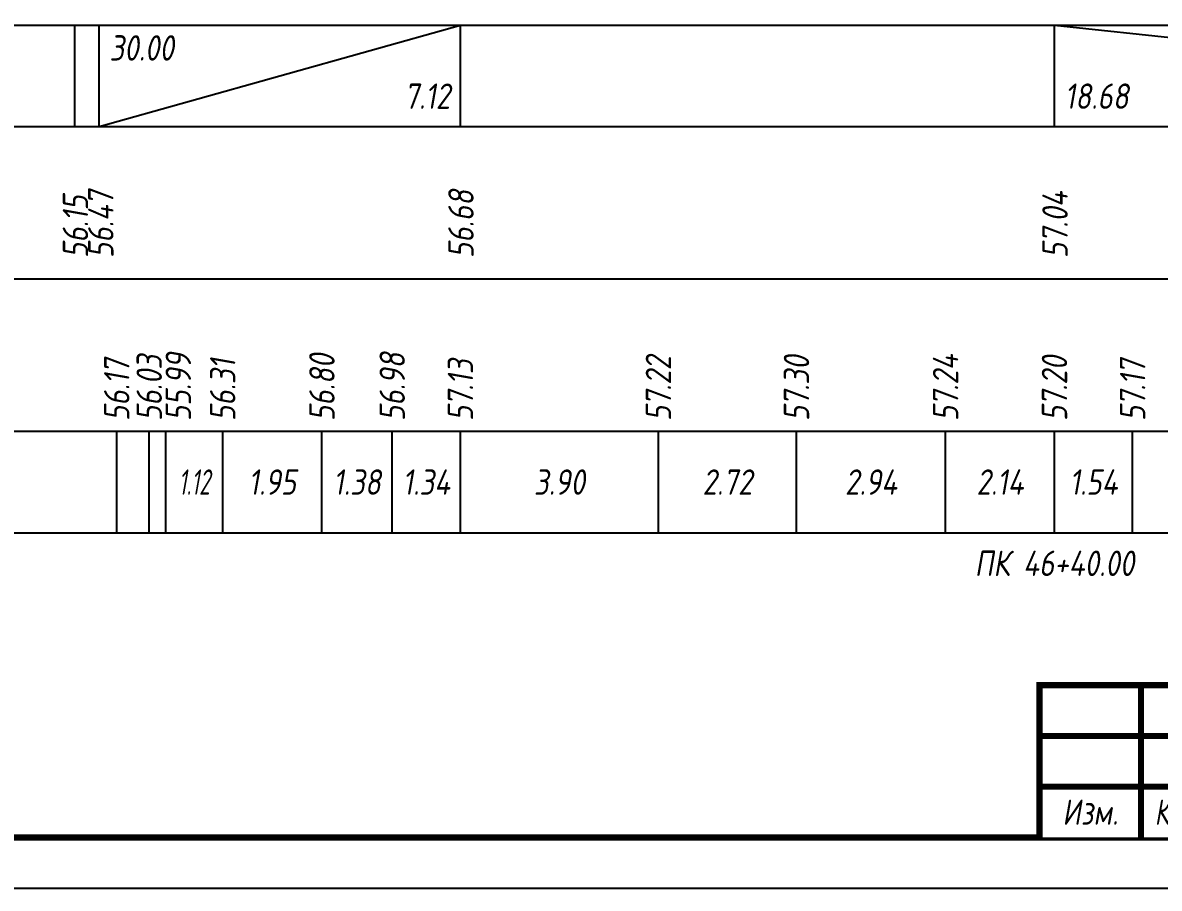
# Model space of a CAD drawing. Extents: x -717 to 1451, y -133302 to 233.
# Drawn here: x 99.8 to 211.7, y -73437.4 to -73352.2 of the extents above; entities that cross this region are included whole.
import ezdxf
from ezdxf.enums import TextEntityAlignment as Align

# ---------------------------------------------------------------- set-up
doc = ezdxf.new("R2010")
doc.units = 0
for name, color, linetype in [('Зарамочное оформление', 7, 'Continuous'), ('Код_510', 7, 'Continuous'), ('Код_516', 1, 'Continuous'), ('Подписи поперечников', 7, 'Continuous'), ('Таблица', 7, 'Continuous')]:
    doc.layers.add(name, color=color, linetype=linetype)
doc.styles.add('М', font='romand.shx', dxfattribs={"width": 0.8, "oblique": 10, "height": 2.5})

# ---------------------------------------------------------------- blocks, each defined once
blk = doc.blocks.new('Штамп')
at = {"linetype": 'Continuous'}
blk.add_wipeout([(199.95, -411.25), (384.95, -411.25), (384.95, -426.25), (199.95, -426.25)], dxfattribs=at).dxf.layer = 'Зарамочное оформление'
at = {"layer": 'Зарамочное оформление', "linetype": 'Continuous', "lineweight": -3, "const_width": 0.6, "flags": 128}
for points in [[(199.95, -426.25), (199.95, -411.25), (384.95, -411.25)], [(209.95, -411.25), (209.95, -426.25)], [(199.95, -416.25), (264.95, -416.25)], [(199.95, -421.25), (264.95, -421.25)]]:
    blk.add_lwpolyline(points, dxfattribs=at)
at = {"layer": 'Зарамочное оформление', "linetype": 'Continuous', "style": 'М', "oblique": 10}
for s, width, p in [('Изм.', 0.8, (204.95, -423.75)), ('Кол.уч.', 0.7, (214.95, -423.75))]:
    blk.add_text(s, height=2.5, dxfattribs=dict(at, width=width)).set_placement(p, align=Align.MIDDLE_CENTER)
blk = doc.blocks.new('шифр')
blk.add_blockref('Штамп', (0, -73066))

msp = doc.modelspace()

# ---------------------------------------------------------------- linework, layer by layer
at = {"flags": 128}
msp.add_lwpolyline([(-30.054, -73437.421), (389.946, -73437.421), (389.946, -73140.421), (-30.054, -73140.421)], close=True, dxfattribs=at)
at = {"const_width": 0.6, "flags": 128}
msp.add_lwpolyline([(-10.054, -73432.421), (384.946, -73432.421), (384.946, -73145.421), (-10.054, -73145.421)], close=True, dxfattribs=at)
at = {"layer": 'Код_510'}
for p, q in [((109.069, -73402.421), (109.069, -73392.421)), ((112.267, -73402.421), (112.267, -73392.421)), ((113.89, -73402.421), (113.89, -73392.421)), ((119.503, -73402.421), (119.503, -73392.421)), ((129.277, -73402.421), (129.277, -73392.421)), ((136.199, -73402.421), (136.199, -73392.421)), ((142.918, -73402.421), (142.918, -73392.421)), ((162.418, -73402.421), (162.418, -73392.421)), ((176.016, -73402.421), (176.016, -73392.421)), ((190.702, -73402.421), (190.702, -73392.421))]:
    msp.add_line(p, q, dxfattribs=at)
at = {"layer": 'Код_516'}
for p, q in [((104.946, -73362.421), (104.946, -73352.421)), ((107.34, -73362.421), (107.34, -73352.421)), ((107.34, -73362.421), (142.918, -73352.421)), ((142.918, -73362.421), (142.918, -73352.421))]:
    msp.add_line(p, q, dxfattribs=at)

# ---------------------------------------------------------------- texts
at = {"layer": 'Код_510', "style": 'М', "oblique": 10, "width": 0.8}
for s, p in [('56.03', (112.267, -73391.421)), ('55.99', (115.13, -73391.421)), ('56.80', (129.277, -73391.421)), ('56.98', (136.199, -73391.421)), ('57.22', (162.418, -73391.421)), ('57.30', (176.016, -73391.421)), ('57.24', (190.702, -73391.421)), ('56.17', (109.069, -73391.421)), ('56.31', (119.503, -73391.421)), ('57.13', (142.918, -73391.421))]:
    msp.add_text(s, height=2.5, rotation=90, dxfattribs=at).set_placement(p, align=Align.MIDDLE_LEFT)
at = {"layer": 'Код_510', "style": 'М', "oblique": 10}
for s, width, p in [('1.12', 0.6, (116.696, -73397.421)), ('1.95', 0.8, (124.39, -73397.421)), ('1.38', 0.8, (132.738, -73397.421)), ('1.34', 0.8, (139.558, -73397.421)), ('3.90', 0.8, (152.668, -73397.421)), ('2.72', 0.8, (169.217, -73397.421)), ('2.94', 0.8, (183.359, -73397.421)), ('2.14', 0.8, (196.064, -73397.421))]:
    msp.add_text(s, height=2.5, dxfattribs=dict(at, width=width)).set_placement(p, align=Align.MIDDLE_CENTER)
at = {"layer": 'Код_516', "style": 'М', "oblique": 10, "width": 0.8}
msp.add_text('30.00', height=2.5, dxfattribs=at).set_placement((108.34, -73353.421), align=Align.TOP_LEFT)
msp.add_text('7.12', height=2.5, dxfattribs=at).set_placement((141.918, -73361.421), align=Align.BOTTOM_RIGHT)
for s, p in [('56.15', (105, -73375.371)), ('56.47', (107.5, -73375.371)), ('56.68', (142.972, -73375.371))]:
    msp.add_text(s, height=2.5, rotation=90, dxfattribs=at).set_placement(p, align=Align.MIDDLE_LEFT)

# ---------------------------------------------------------------- next in the draw order: block references
msp.add_blockref('шифр', (0, 59.829))

# ---------------------------------------------------------------- next in the draw order: linework, layer by layer
at = {"layer": 'Код_510'}
for p, q in [((201.427, -73402.421), (201.427, -73392.421)), ((209.123, -73402.421), (209.123, -73392.421))]:
    msp.add_line(p, q, dxfattribs=at)
at = {"layer": 'Код_516'}
for p, q in [((201.427, -73362.421), (201.427, -73352.421)), ((201.427, -73352.421), (294.836, -73362.421))]:
    msp.add_line(p, q, dxfattribs=at)
at = {"layer": 'Таблица'}
for p, q in [((80, -73352.421), (323.821, -73352.421)), ((79.946, -73362.421), (323.767, -73362.421)), ((79.946, -73377.421), (323.767, -73377.421)), ((79.946, -73392.421), (323.767, -73392.421)), ((79.946, -73402.421), (323.767, -73402.421))]:
    msp.add_line(p, q, dxfattribs=at)

# ---------------------------------------------------------------- next in the draw order: texts
at = {"layer": 'Код_510', "style": 'М', "oblique": 10, "width": 0.8}
for s, p in [('57.20', (201.427, -73391.421)), ('57.17', (209.123, -73391.421))]:
    msp.add_text(s, height=2.5, rotation=90, dxfattribs=at).set_placement(p, align=Align.MIDDLE_LEFT)
msp.add_text('1.54', height=2.5, dxfattribs=at).set_placement((205.275, -73397.421), align=Align.MIDDLE_CENTER)
at = {"layer": 'Код_516', "style": 'М', "oblique": 10, "width": 0.8}
msp.add_text('18.68', height=2.5, dxfattribs=at).set_placement((202.427, -73361.421), align=Align.BOTTOM_LEFT)
msp.add_text('57.04', height=2.5, rotation=90, dxfattribs=at).set_placement((201.481, -73375.371), align=Align.MIDDLE_LEFT)
at = {"layer": 'Подписи поперечников', "style": 'М', "oblique": 10, "width": 0.8}
msp.add_text('ПК 46+40.00', height=2.5, dxfattribs=at).set_placement((201.427, -73407.421), align=Align.BOTTOM_CENTER)

doc.saveas('drawing.dxf')
